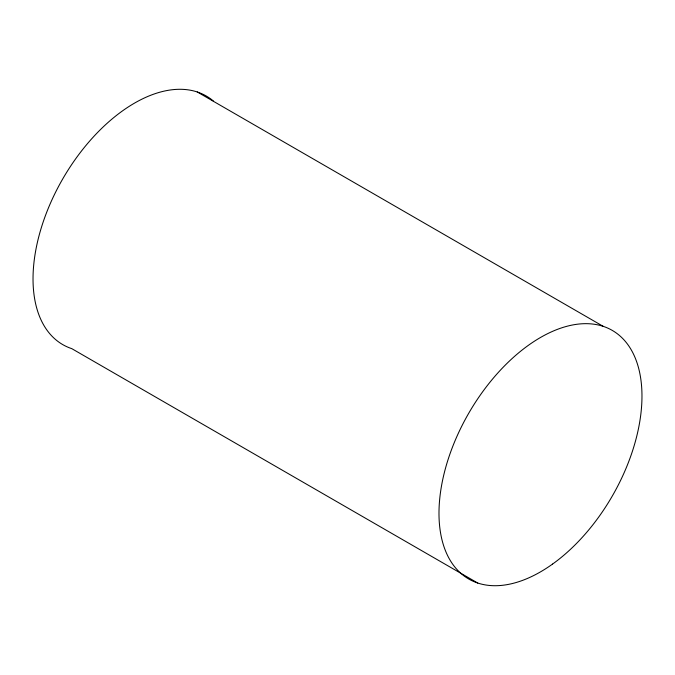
<?xml version="1.0" encoding="UTF-8"?>
<svg xmlns="http://www.w3.org/2000/svg" width="675" height="675" viewBox="0 0 675 675"><rect width="100%" height="100%" fill="white"/><g stroke="black" fill="none" stroke-linecap="round" stroke-linejoin="round"><path stroke-width="1.01" d="M197.252 91.969L603.205 326.346M477.748 583.031L71.795 348.654A143.53 82.865 -60 0 1 62.269 179.719A143.53 82.865 -60 0 1 213.443 101.073M552.538 564.089A143.53 82.865 -60 0 0 621.717 337.542A143.53 82.865 -60 0 0 447.179 462.434A143.53 82.865 -60 0 0 552.538 564.089"/></g></svg>
